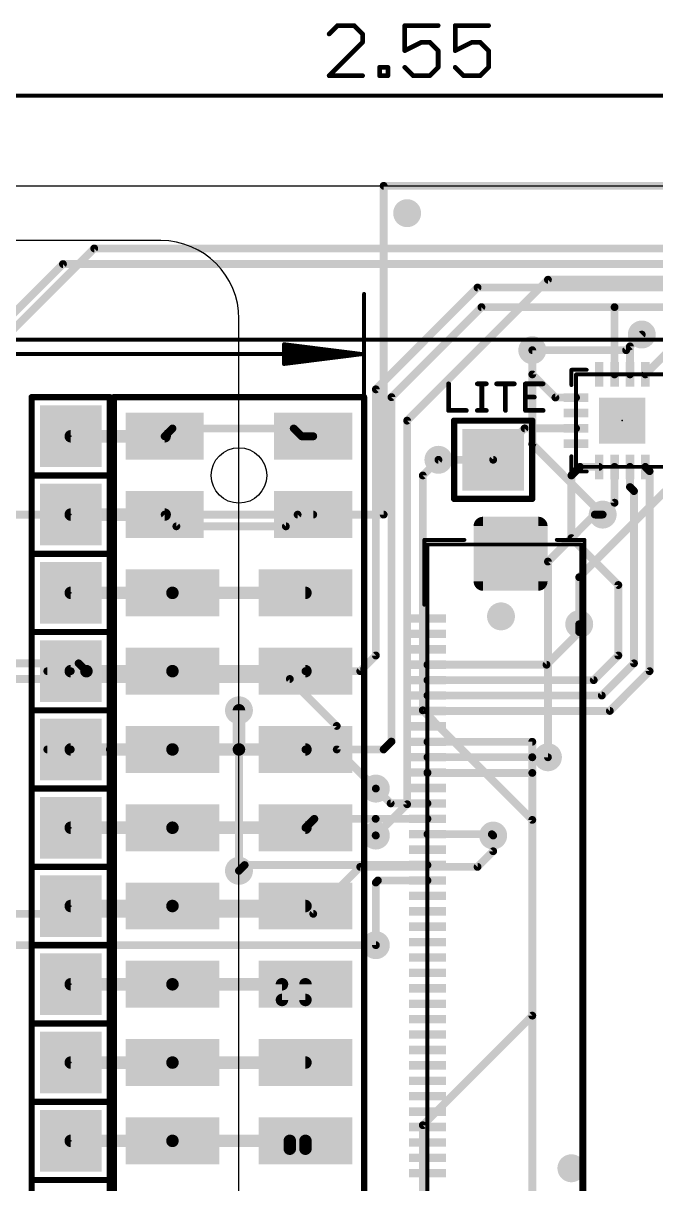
# Model space of a CAD drawing. Extents: x -7.8 to 82.2, y -8.5 to 61.7.
# Drawn here: x 20.05 to 40.59, y 20.2 to 57.85 of the extents above; entities that cross this region are included whole.
import ezdxf

# ---------------------------------------------------------------- set-up
doc = ezdxf.new("R2010")
doc.units = 0
for name, color, linetype in [('1', 12, 'CONTINUOUS'), ('16', 132, 'CONTINUOUS'), ('18', 110, 'CONTINUOUS'), ('20', 53, 'CONTINUOUS'), ('21', 40, 'CONTINUOUS'), ('22', 6, 'CONTINUOUS'), ('23', 40, 'CONTINUOUS'), ('47', 253, 'CONTINUOUS'), ('51', 253, 'CONTINUOUS')]:
    doc.layers.add(name, color=color, linetype=linetype)

# ---------------------------------------------------------------- blocks, each defined once
blk = doc.blocks.new('RECT')
blk.add_solid([(-0.5, -0.5), (0.5, -0.5), (-0.5, 0.5), (0.5, 0.5)])
blk = doc.blocks.new('RECT384000X384000R25')
at = {"const_width": 0.3}
blk.add_lwpolyline([(1.05, -0.9), (1.05, 0.9, 0.4142), (0.9, 1.05), (-0.9, 1.05, 0.4142), (-1.05, 0.9), (-1.05, -0.9, 0.4142), (-0.9, -1.05), (0.9, -1.05, 0.4142)], format="xyb", close=True, dxfattribs=at)
blk.add_solid([(-0.9254, -0.9254), (0.9254, -0.9254), (-0.9254, 0.9254), (0.9254, 0.9254)])
blk = doc.blocks.new('ROUNDV')
at = {"const_width": 0.5}
blk.add_lwpolyline([(0, -0.25, 1), (0, 0.25, 1), (0, -0.25)], format="xyb", dxfattribs=at)

msp = doc.modelspace()

# ---------------------------------------------------------------- linework, layer by layer
at = {"layer": '1'}
for points, const_width in [([(64.77, 52.578), (31.75, 52.578)], 0.254), ([(31.75, 52.578), (31.75, 41.91)], 0.254), ([(19.304, 47.498), (22.352, 50.546)], 0.254), ([(22.352, 50.546), (51.496, 50.546)], 0.254), ([(31.496, 45.974), (34.798, 49.276)], 0.254), ([(34.798, 49.276), (45.72, 49.276)], 0.254), ([(32.004, 45.72), (34.925, 48.641)], 0.254), ([(34.925, 48.641), (39.247, 48.641)], 0.254), ([(39.247, 46.458), (39.247, 48.641)], 0.254), ([(39.247, 48.641), (43.815, 48.641)], 0.254), ([(39.747, 47.367), (40.132, 47.752)], 0.254), ([(39.747, 46.458), (39.747, 47.367)], 0.254), ([(40.247, 46.458), (41.287, 47.498)], 0.254), ([(36.576, 46.458), (36.576, 47.244)], 0.254), ([(37.326, 45.708), (36.576, 46.458)], 0.254), ([(31.496, 37.338), (31.496, 45.974)], 0.254), ([(32.004, 34.544), (32.004, 45.72)], 0.254), ([(37.326, 45.708), (37.997, 45.708)], 0.254), ([(24.638, 44.45), (24.892, 44.704)], 0.254), ([(24.892, 44.704), (28.829, 44.704)], 0.254), ([(28.829, 44.704), (29.083, 44.45)], 0.254), ([(36.326, 44.708), (35.306, 43.688)], 0.254), ([(37.997, 44.708), (36.326, 44.708)], 0.254), ([(21.59, 44.45), (24.638, 44.45)], 0.4064), ([(29.083, 44.45), (29.464, 44.45)], 0.254), ([(33.528, 43.688), (35.306, 43.688)], 0.254), ([(38.124, 43.458), (37.846, 43.18)], 0.254), ([(37.846, 43.18), (37.846, 41.148)], 0.254), ([(38.747, 43.458), (38.124, 43.458)], 0.254), ([(39.247, 43.458), (39.247, 42.295)], 0.254), ([(39.747, 43.458), (39.747, 42.803)], 0.254), ([(40.386, 43.319), (40.247, 43.458)], 0.254), ([(40.386, 36.83), (40.386, 43.319)], 0.254), ([(39.747, 42.803), (39.878, 42.672)], 0.254), ([(39.878, 37.084), (39.878, 42.672)], 0.254), ([(39.247, 42.295), (38.862, 41.91)], 0.254), ([(31.75, 41.91), (0.127, 41.91)], 0.254), ([(21.59, 41.91), (24.638, 41.91)], 0.4064), ([(24.638, 41.91), (25.019, 41.529)], 0.254), ([(28.575, 41.529), (28.956, 41.91)], 0.254), ([(28.956, 41.91), (29.464, 41.91)], 0.254), ([(25.019, 41.529), (28.575, 41.529)], 0.254), ([(37.846, 41.148), (39.37, 39.624)], 0.254), ([(21.59, 39.37), (24.892, 39.37)], 0.4064), ([(24.892, 39.37), (29.21, 39.37)], 0.4064), ([(39.37, 39.624), (39.37, 37.338)], 0.254), ([(38.1, 38.1), (38.1, 38.354)], 0.254), ([(37.039, 37.039), (38.1, 38.1)], 0.254), ([(30.988, 36.83), (31.496, 37.338)], 0.254), ([(38.571, 36.539), (39.37, 37.338)], 0.254), ([(18.796, 37.084), (21.844, 37.084)], 0.254), ([(20.828, 36.83), (21.59, 36.83)], 0.254), ([(22.098, 36.83), (21.59, 36.83)], 0.4064), ([(21.844, 37.084), (22.098, 36.83)], 0.254), ([(22.098, 36.83), (24.892, 36.83)], 0.4064), ([(24.892, 36.83), (29.21, 36.83)], 0.4064), ([(29.21, 36.83), (30.988, 36.83)], 0.254), ([(33.171, 37.039), (37.039, 37.039)], 0.254), ([(38.833, 36.039), (39.878, 37.084)], 0.254), ([(39.095, 35.539), (40.386, 36.83)], 0.254), ([(33.171, 36.539), (38.571, 36.539)], 0.254), ([(33.171, 36.039), (38.833, 36.039)], 0.254), ([(27.051, 35.56), (27.051, 34.29)], 0.4064), ([(33.171, 35.539), (39.095, 35.539)], 0.254), ([(31.75, 34.29), (32.004, 34.544)], 0.254), ([(33.171, 34.539), (36.576, 34.539)], 0.254), ([(36.576, 34.539), (36.576, 34.039)], 0.254), ([(20.828, 34.29), (21.59, 34.29)], 0.254), ([(21.59, 34.29), (24.892, 34.29)], 0.4064), ([(22.86, 34.29), (24.892, 34.29)], 0.254), ([(24.892, 34.29), (27.051, 34.29)], 0.4064), ([(27.051, 34.29), (29.21, 34.29)], 0.4064), ([(29.21, 34.29), (31.75, 34.29)], 0.254), ([(33.171, 34.039), (36.576, 34.039)], 0.254), ([(36.576, 34.039), (36.576, 34.036)], 0.254), ([(36.576, 34.036), (36.576, 33.528)], 0.254), ([(36.576, 34.036), (37.084, 34.036)], 0.254), ([(33.171, 33.528), (33.171, 33.539)], 0.254), ([(36.576, 33.528), (33.171, 33.528)], 0.254), ([(36.576, 18.039), (36.576, 33.528)], 0.254), ([(31.977, 32.539), (31.496, 33.02)], 0.254), ([(33.171, 32.539), (31.977, 32.539)], 0.254), ([(29.499, 32.039), (29.21, 31.75)], 0.254), ([(31.4898, 32.039), (29.499, 32.039)], 0.254), ([(33.171, 32.039), (31.4898, 32.039)], 0.254), ([(31.4898, 32.039), (31.4898, 31.5022)], 0.254), ([(24.892, 31.75), (21.59, 31.75)], 0.4064), ([(24.892, 31.75), (29.21, 31.75)], 0.4064), ([(35.263, 31.539), (33.171, 31.539)], 0.254), ([(35.306, 31.496), (35.263, 31.539)], 0.254), ([(31.4898, 31.5022), (31.496, 31.496)], 0.254), ([(27.237, 30.539), (27.051, 30.353)], 0.254), ([(27.178, 30.48), (27.051, 30.353)], 0.254), ([(33.171, 30.539), (27.237, 30.539)], 0.254), ([(31.563, 30.039), (31.496, 29.972)], 0.254), ([(33.171, 30.039), (31.563, 30.039)], 0.254), ([(31.496, 29.972), (31.496, 27.94)], 0.254), ([(24.892, 29.21), (21.59, 29.21)], 0.4064), ([(29.21, 29.21), (24.892, 29.21)], 0.4064), ([(24.892, 26.67), (21.59, 26.67)], 0.4064), ([(24.892, 26.67), (28.448, 26.67)], 0.4064), ([(28.448, 26.67), (28.448, 26.162)], 0.4064), ([(29.21, 26.162), (29.21, 26.67)], 0.4064), ([(28.448, 26.162), (29.21, 26.162)], 0.4064), ([(21.59, 24.13), (24.892, 24.13)], 0.4064), ([(29.21, 24.13), (24.892, 24.13)], 0.4064), ([(21.59, 21.59), (24.892, 21.59)], 0.4064), ([(24.892, 21.59), (28.702, 21.59)], 0.4064), ([(28.702, 21.59), (28.702, 21.336)], 0.4064), ([(28.702, 21.336), (29.21, 21.336)], 0.4064), ([(29.21, 21.336), (29.21, 21.59)], 0.4064)]:
    msp.add_lwpolyline(points, dxfattribs=dict(at, const_width=const_width))
for points, const_width in [([(31.75, 52.6415, 1), (31.75, 52.5145)], 0.127), ([(31.8135, 52.578, 1), (31.6865, 52.578)], 0.127), ([(22.352, 50.6095, 1), (22.352, 50.4825)], 0.127), ([(22.3969, 50.5011, 1), (22.3071, 50.5909)], 0.127), ([(34.798, 49.3395, 1), (34.798, 49.2125)], 0.127), ([(34.8429, 49.2311, 1), (34.7531, 49.3209)], 0.127), ([(34.925, 48.7045, 1), (34.925, 48.5775)], 0.127), ([(34.9699, 48.5961, 1), (34.8801, 48.6859)], 0.127), ([(39.3105, 48.641, 1), (39.1835, 48.641)], 0.127), ([(39.247, 48.7045, 1), (39.247, 48.5775)], 0.127), ([(39.247, 48.5775, 1), (39.247, 48.7045)], 0.127), ([(40.1769, 47.7071, 1), (40.0871, 47.7969)], 0.127), ([(39.8105, 47.367, 1), (39.6835, 47.367)], 0.127), ([(39.7021, 47.4119, 1), (39.7919, 47.3221)], 0.127), ([(36.6395, 47.244, 1), (36.5125, 47.244)], 0.127), ([(36.6209, 46.5029, 1), (36.5311, 46.4131)], 0.127), ([(36.5125, 46.458, 1), (36.6395, 46.458)], 0.127), ([(39.1835, 46.458, 1), (39.3105, 46.458)], 0.127), ([(39.6835, 46.458, 1), (39.8105, 46.458)], 0.127), ([(40.2021, 46.5029, 1), (40.2919, 46.4131)], 0.127), ([(31.5595, 45.974, 1), (31.4325, 45.974)], 0.127), ([(31.4511, 46.0189, 1), (31.5409, 45.9291)], 0.127), ([(32.0675, 45.72, 1), (31.9405, 45.72)], 0.127), ([(31.9591, 45.7649, 1), (32.0489, 45.6751)], 0.127), ([(37.326, 45.7715, 1), (37.326, 45.6445)], 0.127), ([(37.2811, 45.6631, 1), (37.3709, 45.7529)], 0.127), ([(37.997, 45.6445, 1), (37.997, 45.7715)], 0.127), ([(24.892, 44.7675, 1), (24.892, 44.6405)], 0.127), ([(24.9369, 44.6591, 1), (24.8471, 44.7489)], 0.127), ([(28.8739, 44.7489, 1), (28.7841, 44.6591)], 0.127), ([(28.829, 44.6405, 1), (28.829, 44.7675)], 0.127), ([(36.326, 44.7715, 1), (36.326, 44.6445)], 0.127), ([(36.3709, 44.6631, 1), (36.2811, 44.7529)], 0.127), ([(37.997, 44.6445, 1), (37.997, 44.7715)], 0.127), ([(21.59, 44.5516, 1), (21.59, 44.3484)], 0.2032), ([(24.5931, 44.4949, 1), (24.6829, 44.4051)], 0.127), ([(24.638, 44.3484, 1), (24.638, 44.5516)], 0.2032), ([(29.083, 44.5135, 1), (29.083, 44.3865)], 0.127), ([(29.0381, 44.4051, 1), (29.1279, 44.4949)], 0.127), ([(29.464, 44.3865, 1), (29.464, 44.5135)], 0.127), ([(33.528, 43.7515, 1), (33.528, 43.6245)], 0.127), ([(35.2611, 43.7329, 1), (35.3509, 43.6431)], 0.127), ([(35.306, 43.6245, 1), (35.306, 43.7515)], 0.127), ([(37.9095, 43.18, 1), (37.7825, 43.18)], 0.127), ([(38.124, 43.5215, 1), (38.124, 43.3945)], 0.127), ([(38.1689, 43.4131, 1), (38.0791, 43.5029)], 0.127), ([(38.747, 43.3945, 1), (38.747, 43.5215)], 0.127), ([(39.3105, 43.458, 1), (39.1835, 43.458)], 0.127), ([(39.8105, 43.458, 1), (39.6835, 43.458)], 0.127), ([(40.2919, 43.5029, 1), (40.2021, 43.4131)], 0.127), ([(40.4495, 43.319, 1), (40.3225, 43.319)], 0.127), ([(40.3411, 43.2741, 1), (40.4309, 43.3639)], 0.127), ([(37.8011, 43.2249, 1), (37.8909, 43.1351)], 0.127), ([(39.7919, 42.8479, 1), (39.7021, 42.7581)], 0.127), ([(39.6835, 42.803, 1), (39.8105, 42.803)], 0.127), ([(39.9415, 42.672, 1), (39.8145, 42.672)], 0.127), ([(39.8331, 42.6271, 1), (39.9229, 42.7169)], 0.127), ([(39.1835, 42.295, 1), (39.3105, 42.295)], 0.127), ([(39.2919, 42.2501, 1), (39.2021, 42.3399)], 0.127), ([(21.59, 42.0116, 1), (21.59, 41.8084)], 0.2032), ([(24.6829, 41.9549, 1), (24.5931, 41.8651)], 0.127), ([(24.638, 41.8084, 1), (24.638, 42.0116)], 0.2032), ([(28.956, 41.9735, 1), (28.956, 41.8465)], 0.127), ([(29.0009, 41.8651, 1), (28.9111, 41.9549)], 0.127), ([(29.464, 41.8465, 1), (29.464, 41.9735)], 0.127), ([(31.6865, 41.91, 1), (31.8135, 41.91)], 0.127), ([(31.75, 41.8465, 1), (31.75, 41.9735)], 0.127), ([(38.8171, 41.9549, 1), (38.9069, 41.8651)], 0.127), ([(25.019, 41.5925, 1), (25.019, 41.4655)], 0.127), ([(24.9741, 41.4841, 1), (25.0639, 41.5739)], 0.127), ([(28.5301, 41.5739, 1), (28.6199, 41.4841)], 0.127), ([(28.575, 41.4655, 1), (28.575, 41.5925)], 0.127), ([(37.8909, 41.1929, 1), (37.8011, 41.1031)], 0.127), ([(37.7825, 41.148, 1), (37.9095, 41.148)], 0.127), ([(21.59, 39.4716, 1), (21.59, 39.2684)], 0.2032), ([(24.892, 39.4716, 1), (24.892, 39.2684)], 0.2032), ([(24.892, 39.2684, 1), (24.892, 39.4716)], 0.2032), ([(29.21, 39.2684, 1), (29.21, 39.4716)], 0.2032), ([(39.4335, 39.624, 1), (39.3065, 39.624)], 0.127), ([(39.3251, 39.5791, 1), (39.4149, 39.6689)], 0.127), ([(38.1635, 38.354, 1), (38.0365, 38.354)], 0.127), ([(38.0365, 38.1, 1), (38.1635, 38.1)], 0.127), ([(38.1449, 38.0551, 1), (38.0551, 38.1449)], 0.127), ([(31.4325, 37.338, 1), (31.5595, 37.338)], 0.127), ([(31.5409, 37.2931, 1), (31.4511, 37.3829)], 0.127), ([(39.3065, 37.338, 1), (39.4335, 37.338)], 0.127), ([(39.4149, 37.2931, 1), (39.3251, 37.3829)], 0.127), ([(20.828, 36.8935, 1), (20.828, 36.7665)], 0.127), ([(21.59, 36.9316, 1), (21.59, 36.7284)], 0.2032), ([(21.59, 36.7665, 1), (21.59, 36.8935)], 0.127), ([(21.8889, 37.1289, 1), (21.7991, 37.0391)], 0.127), ([(21.844, 37.0205, 1), (21.844, 37.1475)], 0.127), ([(22.098, 36.9316, 1), (22.098, 36.7284)], 0.2032), ([(22.0531, 36.7851, 1), (22.1429, 36.8749)], 0.127), ([(22.098, 36.7284, 1), (22.098, 36.9316)], 0.2032), ([(24.892, 36.9316, 1), (24.892, 36.7284)], 0.2032), ([(24.892, 36.7284, 1), (24.892, 36.9316)], 0.2032), ([(29.21, 36.8935, 1), (29.21, 36.7665)], 0.127), ([(29.21, 36.7284, 1), (29.21, 36.9316)], 0.2032), ([(30.9431, 36.8749, 1), (31.0329, 36.7851)], 0.127), ([(30.988, 36.7665, 1), (30.988, 36.8935)], 0.127), ([(33.171, 37.1025, 1), (33.171, 36.9755)], 0.127), ([(36.9941, 37.0839, 1), (37.0839, 36.9941)], 0.127), ([(37.039, 36.9755, 1), (37.039, 37.1025)], 0.127), ([(39.8145, 37.084, 1), (39.9415, 37.084)], 0.127), ([(39.9229, 37.0391, 1), (39.8331, 37.1289)], 0.127), ([(40.4309, 36.7851, 1), (40.3411, 36.8749)], 0.127), ([(33.171, 36.6025, 1), (33.171, 36.4755)], 0.127), ([(38.5261, 36.5839, 1), (38.6159, 36.4941)], 0.127), ([(38.571, 36.4755, 1), (38.571, 36.6025)], 0.127), ([(40.3225, 36.83, 1), (40.4495, 36.83)], 0.127), ([(33.171, 36.1025, 1), (33.171, 35.9755)], 0.127), ([(38.833, 35.9755, 1), (38.833, 36.1025)], 0.127), ([(38.7881, 36.0839, 1), (38.8779, 35.9941)], 0.127), ([(27.1526, 35.56, 1), (26.9494, 35.56)], 0.2032), ([(33.171, 35.6025, 1), (33.171, 35.4755)], 0.127), ([(39.0501, 35.5839, 1), (39.1399, 35.4941)], 0.127), ([(39.095, 35.4755, 1), (39.095, 35.6025)], 0.127), ([(32.0489, 34.4991, 1), (31.9591, 34.5889)], 0.127), ([(33.171, 34.6025, 1), (33.171, 34.4755)], 0.127), ([(36.6395, 34.539, 1), (36.5125, 34.539)], 0.127), ([(36.576, 34.4755, 1), (36.576, 34.6025)], 0.127), ([(20.828, 34.3535, 1), (20.828, 34.2265)], 0.127), ([(21.59, 34.3916, 1), (21.59, 34.1884)], 0.2032), ([(21.59, 34.2265, 1), (21.59, 34.3535)], 0.127), ([(22.86, 34.3535, 1), (22.86, 34.2265)], 0.127), ([(24.892, 34.3916, 1), (24.892, 34.1884)], 0.2032), ([(24.892, 34.1884, 1), (24.892, 34.3916)], 0.2032), ([(24.892, 34.2265, 1), (24.892, 34.3535)], 0.127), ([(27.051, 34.3916, 1), (27.051, 34.1884)], 0.2032), ([(26.9494, 34.29, 1), (27.1526, 34.29)], 0.2032), ([(27.051, 34.1884, 1), (27.051, 34.3916)], 0.2032), ([(29.21, 34.3535, 1), (29.21, 34.2265)], 0.127), ([(29.21, 34.1884, 1), (29.21, 34.3916)], 0.2032), ([(31.7051, 34.3349, 1), (31.7949, 34.2451)], 0.127), ([(31.75, 34.2265, 1), (31.75, 34.3535)], 0.127), ([(31.9405, 34.544, 1), (32.0675, 34.544)], 0.127), ([(33.171, 34.1025, 1), (33.171, 33.9755)], 0.127), ([(36.6395, 34.039, 1), (36.5125, 34.039)], 0.127), ([(36.6395, 34.036, 1), (36.5125, 34.036)], 0.127), ([(36.576, 34.0995, 1), (36.576, 33.9725)], 0.127), ([(36.5125, 34.039, 1), (36.6395, 34.039)], 0.127), ([(36.5125, 34.036, 1), (36.6395, 34.036)], 0.127), ([(36.576, 33.9755, 1), (36.576, 34.1025)], 0.127), ([(37.084, 33.9725, 1), (37.084, 34.0995)], 0.127), ([(33.2345, 33.539, 1), (33.1075, 33.539)], 0.127), ([(33.171, 33.5915, 1), (33.171, 33.4645)], 0.127), ([(33.1075, 33.528, 1), (33.2345, 33.528)], 0.127), ([(36.6395, 33.528, 1), (36.5125, 33.528)], 0.127), ([(36.5125, 33.528, 1), (36.6395, 33.528)], 0.127), ([(36.576, 33.4645, 1), (36.576, 33.5915)], 0.127), ([(31.5409, 33.0649, 1), (31.4511, 32.9751)], 0.127), ([(31.977, 32.6025, 1), (31.977, 32.4755)], 0.127), ([(31.9321, 32.4941, 1), (32.0219, 32.5839)], 0.127), ([(33.171, 32.4755, 1), (33.171, 32.6025)], 0.127), ([(29.499, 32.1025, 1), (29.499, 31.9755)], 0.127), ([(29.5439, 31.9941, 1), (29.4541, 32.0839)], 0.127), ([(31.4898, 32.1025, 1), (31.4898, 31.9755)], 0.127), ([(31.5533, 32.039, 1), (31.4263, 32.039)], 0.127), ([(31.4898, 31.9755, 1), (31.4898, 32.1025)], 0.127), ([(33.171, 31.9755, 1), (33.171, 32.1025)], 0.127), ([(21.59, 31.8516, 1), (21.59, 31.6484)], 0.2032), ([(24.892, 31.8516, 1), (24.892, 31.6484)], 0.2032), ([(24.892, 31.6484, 1), (24.892, 31.8516)], 0.2032), ([(29.1651, 31.7949, 1), (29.2549, 31.7051)], 0.127), ([(29.21, 31.6484, 1), (29.21, 31.8516)], 0.2032), ([(33.171, 31.6025, 1), (33.171, 31.4755)], 0.127), ([(35.3079, 31.5839, 1), (35.2181, 31.4941)], 0.127), ([(35.263, 31.4755, 1), (35.263, 31.6025)], 0.127), ([(31.5347, 31.5471, 1), (31.4449, 31.4573)], 0.127), ([(31.4263, 31.5022, 1), (31.5533, 31.5022)], 0.127), ([(31.4511, 31.4511, 1), (31.5409, 31.5409)], 0.127), ([(35.2611, 31.4511, 1), (35.3509, 31.5409)], 0.127), ([(27.2229, 30.4351, 1), (27.1331, 30.5249)], 0.127), ([(27.237, 30.6025, 1), (27.237, 30.4755)], 0.127), ([(27.2819, 30.4941, 1), (27.1921, 30.5839)], 0.127), ([(33.171, 30.4755, 1), (33.171, 30.6025)], 0.127), ([(27.0061, 30.3979, 1), (27.0959, 30.3081)], 0.127), ([(27.0061, 30.3979, 1), (27.0959, 30.3081)], 0.127), ([(31.563, 30.1025, 1), (31.563, 29.9755)], 0.127), ([(31.6079, 29.9941, 1), (31.5181, 30.0839)], 0.127), ([(33.171, 29.9755, 1), (33.171, 30.1025)], 0.127), ([(31.5595, 29.972, 1), (31.4325, 29.972)], 0.127), ([(31.4511, 30.0169, 1), (31.5409, 29.9271)], 0.127), ([(21.59, 29.3116, 1), (21.59, 29.1084)], 0.2032), ([(24.892, 29.3116, 1), (24.892, 29.1084)], 0.2032), ([(24.892, 29.1084, 1), (24.892, 29.3116)], 0.2032), ([(29.21, 29.1084, 1), (29.21, 29.3116)], 0.2032), ([(31.4325, 27.94, 1), (31.5595, 27.94)], 0.127), ([(21.59, 26.7716, 1), (21.59, 26.5684)], 0.2032), ([(24.892, 26.7716, 1), (24.892, 26.5684)], 0.2032), ([(24.892, 26.5684, 1), (24.892, 26.7716)], 0.2032), ([(28.5496, 26.67, 1), (28.3464, 26.67)], 0.2032), ([(28.448, 26.5684, 1), (28.448, 26.7716)], 0.2032), ([(29.3116, 26.67, 1), (29.1084, 26.67)], 0.2032), ([(28.448, 26.2636, 1), (28.448, 26.0604)], 0.2032), ([(29.21, 26.0604, 1), (29.21, 26.2636)], 0.2032), ([(28.3464, 26.162, 1), (28.5496, 26.162)], 0.2032), ([(29.1084, 26.162, 1), (29.3116, 26.162)], 0.2032), ([(21.59, 24.2316, 1), (21.59, 24.0284)], 0.2032), ([(24.892, 24.2316, 1), (24.892, 24.0284)], 0.2032), ([(24.892, 24.0284, 1), (24.892, 24.2316)], 0.2032), ([(29.21, 24.0284, 1), (29.21, 24.2316)], 0.2032), ([(21.59, 21.6916, 1), (21.59, 21.4884)], 0.2032), ([(24.892, 21.6916, 1), (24.892, 21.4884)], 0.2032), ([(24.892, 21.4884, 1), (24.892, 21.6916)], 0.2032), ([(28.8036, 21.59, 1), (28.6004, 21.59)], 0.2032), ([(28.702, 21.4376, 1), (28.702, 21.2344)], 0.2032), ([(28.702, 21.4884, 1), (28.702, 21.6916)], 0.2032), ([(29.3116, 21.59, 1), (29.1084, 21.59)], 0.2032), ([(29.21, 21.2344, 1), (29.21, 21.4376)], 0.2032), ([(28.6004, 21.336, 1), (28.8036, 21.336)], 0.2032), ([(29.1084, 21.336, 1), (29.3116, 21.336)], 0.2032)]:
    msp.add_lwpolyline(points, format="xyb", dxfattribs=dict(at, const_width=const_width))
at = {"layer": '16', "const_width": 0.254}
for points in [[(64.77, 52.578), (31.75, 52.578)], [(31.75, 52.578), (31.75, 41.91)], [(13.208, 41.91), (21.336, 50.038)], [(21.336, 50.038), (41.656, 50.038)], [(37.084, 49.53), (32.512, 44.958)], [(37.084, 49.53), (40.894, 49.53)], [(40.132, 47.752), (39.624, 47.244)], [(36.576, 44.196), (36.576, 47.244)], [(39.624, 47.244), (36.576, 47.244)], [(32.512, 44.958), (32.512, 32.512)], [(38.862, 41.91), (36.576, 44.196)], [(33.02, 43.18), (33.528, 43.688)], [(33.02, 43.18), (33.02, 35.56)], [(38.1, 39.878), (40.894, 42.672)], [(31.75, 41.91), (0, 41.91)], [(37.084, 40.386), (38.608, 41.91)], [(38.608, 41.91), (38.862, 41.91)], [(37.084, 34.036), (37.084, 40.386)], [(38.1, 38.354), (38.1, 39.878)], [(19.558, 36.576), (28.702, 36.576)], [(28.702, 36.576), (30.226, 35.052)], [(27.051, 30.353), (27.051, 35.56)], [(33.02, 35.56), (36.576, 32.004)], [(30.226, 35.052), (30.226, 34.29)], [(30.226, 34.29), (31.496, 33.02)], [(32.512, 32.512), (31.496, 31.496)], [(36.576, 32.004), (36.576, 25.654)], [(35.306, 30.988), (35.306, 31.496)], [(34.798, 30.48), (35.306, 30.988)], [(29.464, 28.956), (30.988, 30.48)], [(30.988, 30.48), (34.798, 30.48)], [(16.256, 28.956), (29.464, 28.956)], [(18.288, 27.94), (31.496, 27.94)], [(36.576, 25.654), (33.02, 22.098)], [(33.02, 22.098), (33.02, 9.398)]]:
    msp.add_lwpolyline(points, dxfattribs=at)
at = {"layer": '16', "const_width": 0.127}
for points in [[(31.75, 52.6415, 1), (31.75, 52.5145)], [(31.8135, 52.578, 1), (31.6865, 52.578)], [(21.336, 50.1015, 1), (21.336, 49.9745)], [(21.3809, 49.9931, 1), (21.2911, 50.0829)], [(37.084, 49.5935, 1), (37.084, 49.4665)], [(37.1289, 49.4851, 1), (37.0391, 49.5749)], [(40.1769, 47.7071, 1), (40.0871, 47.7969)], [(36.6395, 47.244, 1), (36.5125, 47.244)], [(36.576, 47.3075, 1), (36.576, 47.1805)], [(39.5791, 47.2889, 1), (39.6689, 47.1991)], [(39.624, 47.1805, 1), (39.624, 47.3075)], [(32.5755, 44.958, 1), (32.4485, 44.958)], [(32.4671, 45.0029, 1), (32.5569, 44.9131)], [(36.6209, 44.2409, 1), (36.5311, 44.1511)], [(36.5125, 44.196, 1), (36.6395, 44.196)], [(33.5729, 43.6431, 1), (33.4831, 43.7329)], [(33.0835, 43.18, 1), (32.9565, 43.18)], [(32.9751, 43.2249, 1), (33.0649, 43.1351)], [(31.6865, 41.91, 1), (31.8135, 41.91)], [(31.75, 41.8465, 1), (31.75, 41.9735)], [(38.608, 41.9735, 1), (38.608, 41.8465)], [(38.6529, 41.8651, 1), (38.5631, 41.9549)], [(38.8171, 41.8651, 1), (38.9069, 41.9549)], [(38.862, 41.8465, 1), (38.862, 41.9735)], [(37.1475, 40.386, 1), (37.0205, 40.386)], [(37.0391, 40.4309, 1), (37.1289, 40.3411)], [(38.1635, 39.878, 1), (38.0365, 39.878)], [(38.0551, 39.9229, 1), (38.1449, 39.8331)], [(38.0365, 38.354, 1), (38.1635, 38.354)], [(28.7469, 36.6209, 1), (28.6571, 36.5311)], [(28.702, 36.5125, 1), (28.702, 36.6395)], [(27.1145, 35.56, 1), (26.9875, 35.56)], [(33.0649, 35.6049, 1), (32.9751, 35.5151)], [(32.9565, 35.56, 1), (33.0835, 35.56)], [(30.2895, 35.052, 1), (30.1625, 35.052)], [(30.1811, 35.0071, 1), (30.2709, 35.0969)], [(30.2709, 34.3349, 1), (30.1811, 34.2451)], [(30.1625, 34.29, 1), (30.2895, 34.29)], [(37.0205, 34.036, 1), (37.1475, 34.036)], [(31.4511, 32.9751, 1), (31.5409, 33.0649)], [(32.4485, 32.512, 1), (32.5755, 32.512)], [(32.5569, 32.4671, 1), (32.4671, 32.5569)], [(36.6395, 32.004, 1), (36.5125, 32.004)], [(36.5311, 31.9591, 1), (36.6209, 32.0489)], [(31.4511, 31.5409, 1), (31.5409, 31.4511)], [(35.3695, 31.496, 1), (35.2425, 31.496)], [(35.2425, 30.988, 1), (35.3695, 30.988)], [(35.3509, 30.9431, 1), (35.2611, 31.0329)], [(30.988, 30.5435, 1), (30.988, 30.4165)], [(31.0329, 30.4351, 1), (30.9431, 30.5249)], [(34.7531, 30.5249, 1), (34.8429, 30.4351)], [(34.798, 30.4165, 1), (34.798, 30.5435)], [(26.9875, 30.353, 1), (27.1145, 30.353)], [(29.4191, 29.0009, 1), (29.5089, 28.9111)], [(29.464, 28.8925, 1), (29.464, 29.0195)], [(31.496, 27.8765, 1), (31.496, 28.0035)], [(36.5125, 25.654, 1), (36.6395, 25.654)], [(36.6209, 25.6091, 1), (36.5311, 25.6989)], [(33.0835, 22.098, 1), (32.9565, 22.098)], [(32.9751, 22.1429, 1), (33.0649, 22.0531)]]:
    msp.add_lwpolyline(points, format="xyb", dxfattribs=at)
at = {"layer": '20'}
msp.add_line((2.54, 52.578), (62.23, 52.578), dxfattribs=at)
msp.add_circle((27.051, 43.18), 0.9, dxfattribs=at)
at = {"layer": '21'}
for p, q in [((24.511, 50.8), (6.731, 50.8)), ((27.051, 2.54), (27.051, 48.26))]:
    msp.add_line(p, q, dxfattribs=at)
for points, const_width in [([(37.8788, 46.608, 1), (37.8152, 46.608)], 0.0635), ([(37.847, 46.6398, 1), (37.847, 46.5763)], 0.0635), ([(38.342, 46.5763, 1), (38.342, 46.6398)], 0.0635), ([(33.8963, 46.1525, 1), (33.8201, 46.1525)], 0.0762), ([(34.7937, 46.1906, 1), (34.7937, 46.1144)], 0.0762), ([(34.9759, 46.1525, 1), (34.8997, 46.1525)], 0.0762), ([(35.0818, 46.1144, 1), (35.0818, 46.1906)], 0.0762), ([(35.4174, 46.1906, 1), (35.4174, 46.1144)], 0.0762), ([(35.7436, 46.1525, 1), (35.6674, 46.1525)], 0.0762), ([(35.9936, 46.1144, 1), (35.9936, 46.1906)], 0.0762), ([(36.3529, 46.1906, 1), (36.3529, 46.1144)], 0.0762), ([(36.391, 46.1525, 1), (36.3148, 46.1525)], 0.0762), ([(36.9291, 46.1144, 1), (36.9291, 46.1906)], 0.0762), ([(37.8152, 46.113, 1), (37.8788, 46.113)], 0.0635), ([(20.3708, 45.72, 1), (20.2692, 45.72)], 0.1016), ([(20.32, 45.7708, 1), (20.32, 45.6692)], 0.1016), ([(22.9108, 45.72, 1), (22.8092, 45.72)], 0.1016), ([(22.86, 45.6692, 1), (22.86, 45.7708)], 0.1016), ([(23.0378, 45.72, 1), (22.9362, 45.72)], 0.1016), ([(22.987, 45.7708, 1), (22.987, 45.6692)], 0.1016), ([(31.1658, 45.72, 1), (31.0642, 45.72)], 0.1016), ([(31.115, 45.6692, 1), (31.115, 45.7708)], 0.1016), ([(36.3529, 45.7585, 1), (36.3529, 45.6823)], 0.0762), ([(36.641, 45.6823, 1), (36.641, 45.7585)], 0.0762), ([(33.8582, 45.3263, 1), (33.8582, 45.2501)], 0.0762), ([(33.8201, 45.2882, 1), (33.8963, 45.2882)], 0.0762), ([(34.4344, 45.2501, 1), (34.4344, 45.3263)], 0.0762), ([(34.7937, 45.3263, 1), (34.7937, 45.2501)], 0.0762), ([(34.8997, 45.2882, 1), (34.9759, 45.2882)], 0.0762), ([(35.0818, 45.2501, 1), (35.0818, 45.3263)], 0.0762), ([(35.6674, 45.2882, 1), (35.7436, 45.2882)], 0.0762), ([(36.3529, 45.3263, 1), (36.3529, 45.2501)], 0.0762), ([(36.3148, 45.2882, 1), (36.391, 45.2882)], 0.0762), ([(36.9291, 45.2501, 1), (36.9291, 45.3263)], 0.0762), ([(34.036, 45.0088, 1), (34.036, 44.9072)], 0.1016), ([(34.0868, 44.958, 1), (33.9852, 44.958)], 0.1016), ([(36.6268, 44.958, 1), (36.5252, 44.958)], 0.1016), ([(36.576, 44.9072, 1), (36.576, 45.0088)], 0.1016), ([(37.8788, 43.803, 1), (37.8152, 43.803)], 0.0635), ([(37.8152, 43.308, 1), (37.8788, 43.308)], 0.0635), ([(37.847, 43.3398, 1), (37.847, 43.2762)], 0.0635), ([(38.342, 43.2762, 1), (38.342, 43.3398)], 0.0635), ([(20.3708, 43.18, 1), (20.2692, 43.18)], 0.1016), ([(20.32, 43.2308, 1), (20.32, 43.1292)], 0.1016), ([(20.32, 43.2308, 1), (20.32, 43.1292)], 0.1016), ([(20.2692, 43.18, 1), (20.3708, 43.18)], 0.1016), ([(22.9108, 43.18, 1), (22.8092, 43.18)], 0.1016), ([(22.8092, 43.18, 1), (22.9108, 43.18)], 0.1016), ([(22.86, 43.1292, 1), (22.86, 43.2308)], 0.1016), ([(22.86, 43.1292, 1), (22.86, 43.2308)], 0.1016), ([(34.036, 42.4688, 1), (34.036, 42.3672)], 0.1016), ([(33.9852, 42.418, 1), (34.0868, 42.418)], 0.1016), ([(36.5252, 42.418, 1), (36.6268, 42.418)], 0.1016), ([(36.576, 42.3672, 1), (36.576, 42.4688)], 0.1016), ([(33.071, 41.1208, 1), (33.071, 41.0572)], 0.0635), ([(33.1028, 41.089, 1), (33.0393, 41.089)], 0.0635), ([(34.371, 41.0572, 1), (34.371, 41.1208)], 0.0635), ([(37.371, 41.1208, 1), (37.371, 41.0572)], 0.0635), ([(38.3028, 41.089, 1), (38.2392, 41.089)], 0.0635), ([(38.271, 41.0572, 1), (38.271, 41.1208)], 0.0635), ([(20.3708, 40.64, 1), (20.2692, 40.64)], 0.1016), ([(20.32, 40.6908, 1), (20.32, 40.5892)], 0.1016), ([(20.32, 40.6908, 1), (20.32, 40.5892)], 0.1016), ([(20.2692, 40.64, 1), (20.3708, 40.64)], 0.1016), ([(22.9108, 40.64, 1), (22.8092, 40.64)], 0.1016), ([(22.8092, 40.64, 1), (22.9108, 40.64)], 0.1016), ([(22.86, 40.5892, 1), (22.86, 40.6908)], 0.1016), ([(22.86, 40.5892, 1), (22.86, 40.6908)], 0.1016), ([(33.0393, 38.989, 1), (33.1028, 38.989)], 0.0635), ([(20.3708, 38.1, 1), (20.2692, 38.1)], 0.1016), ([(20.32, 38.1508, 1), (20.32, 38.0492)], 0.1016), ([(20.32, 38.1508, 1), (20.32, 38.0492)], 0.1016), ([(20.2692, 38.1, 1), (20.3708, 38.1)], 0.1016), ([(22.9108, 38.1, 1), (22.8092, 38.1)], 0.1016), ([(22.8092, 38.1, 1), (22.9108, 38.1)], 0.1016), ([(22.86, 38.0492, 1), (22.86, 38.1508)], 0.1016), ([(22.86, 38.0492, 1), (22.86, 38.1508)], 0.1016), ([(20.3708, 35.56, 1), (20.2692, 35.56)], 0.1016), ([(20.32, 35.6108, 1), (20.32, 35.5092)], 0.1016), ([(20.32, 35.6108, 1), (20.32, 35.5092)], 0.1016), ([(20.2692, 35.56, 1), (20.3708, 35.56)], 0.1016), ([(22.9108, 35.56, 1), (22.8092, 35.56)], 0.1016), ([(22.8092, 35.56, 1), (22.9108, 35.56)], 0.1016), ([(22.86, 35.5092, 1), (22.86, 35.6108)], 0.1016), ([(22.86, 35.5092, 1), (22.86, 35.6108)], 0.1016), ([(20.3708, 33.02, 1), (20.2692, 33.02)], 0.1016), ([(20.32, 33.0708, 1), (20.32, 32.9692)], 0.1016), ([(20.32, 33.0708, 1), (20.32, 32.9692)], 0.1016), ([(20.2692, 33.02, 1), (20.3708, 33.02)], 0.1016), ([(22.9108, 33.02, 1), (22.8092, 33.02)], 0.1016), ([(22.8092, 33.02, 1), (22.9108, 33.02)], 0.1016), ([(22.86, 32.9692, 1), (22.86, 33.0708)], 0.1016), ([(22.86, 32.9692, 1), (22.86, 33.0708)], 0.1016), ([(20.3708, 30.48, 1), (20.2692, 30.48)], 0.1016), ([(20.32, 30.5308, 1), (20.32, 30.4292)], 0.1016), ([(20.32, 30.5308, 1), (20.32, 30.4292)], 0.1016), ([(20.2692, 30.48, 1), (20.3708, 30.48)], 0.1016), ([(22.9108, 30.48, 1), (22.8092, 30.48)], 0.1016), ([(22.8092, 30.48, 1), (22.9108, 30.48)], 0.1016), ([(22.86, 30.4292, 1), (22.86, 30.5308)], 0.1016), ([(22.86, 30.4292, 1), (22.86, 30.5308)], 0.1016), ([(20.3708, 27.94, 1), (20.2692, 27.94)], 0.1016), ([(20.32, 27.9908, 1), (20.32, 27.8892)], 0.1016), ([(20.32, 27.9908, 1), (20.32, 27.8892)], 0.1016), ([(20.2692, 27.94, 1), (20.3708, 27.94)], 0.1016), ([(22.9108, 27.94, 1), (22.8092, 27.94)], 0.1016), ([(22.8092, 27.94, 1), (22.9108, 27.94)], 0.1016), ([(22.86, 27.8892, 1), (22.86, 27.9908)], 0.1016), ([(22.86, 27.8892, 1), (22.86, 27.9908)], 0.1016), ([(20.3708, 25.4, 1), (20.2692, 25.4)], 0.1016), ([(20.32, 25.4508, 1), (20.32, 25.3492)], 0.1016), ([(20.32, 25.4508, 1), (20.32, 25.3492)], 0.1016), ([(20.2692, 25.4, 1), (20.3708, 25.4)], 0.1016), ([(22.9108, 25.4, 1), (22.8092, 25.4)], 0.1016), ([(22.8092, 25.4, 1), (22.9108, 25.4)], 0.1016), ([(22.86, 25.3492, 1), (22.86, 25.4508)], 0.1016), ([(22.86, 25.3492, 1), (22.86, 25.4508)], 0.1016), ([(20.3708, 22.86, 1), (20.2692, 22.86)], 0.1016), ([(20.32, 22.9108, 1), (20.32, 22.8092)], 0.1016), ([(20.32, 22.9108, 1), (20.32, 22.8092)], 0.1016), ([(20.2692, 22.86, 1), (20.3708, 22.86)], 0.1016), ([(22.9108, 22.86, 1), (22.8092, 22.86)], 0.1016), ([(22.8092, 22.86, 1), (22.9108, 22.86)], 0.1016), ([(22.86, 22.8092, 1), (22.86, 22.9108)], 0.1016), ([(22.86, 22.8092, 1), (22.86, 22.9108)], 0.1016), ([(20.3708, 20.32, 1), (20.2692, 20.32)], 0.1016), ([(20.32, 20.3708, 1), (20.32, 20.2692)], 0.1016), ([(20.32, 20.3708, 1), (20.32, 20.2692)], 0.1016), ([(20.2692, 20.32, 1), (20.3708, 20.32)], 0.1016), ([(22.9108, 20.32, 1), (22.8092, 20.32)], 0.1016), ([(22.8092, 20.32, 1), (22.9108, 20.32)], 0.1016), ([(22.86, 20.2692, 1), (22.86, 20.3708)], 0.1016), ([(22.86, 20.2692, 1), (22.86, 20.3708)], 0.1016)]:
    msp.add_lwpolyline(points, format="xyb", dxfattribs=dict(at, const_width=const_width))
for points, const_width in [([(37.847, 46.113), (37.847, 46.608)], 0.127), ([(37.847, 46.608), (38.342, 46.608)], 0.127), ([(33.8582, 46.1525), (33.8582, 45.2882)], 0.1524), ([(34.7937, 46.1525), (35.0818, 46.1525)], 0.1524), ([(34.9378, 45.2882), (34.9378, 46.1525)], 0.1524), ([(35.4174, 46.1525), (35.9936, 46.1525)], 0.1524), ([(35.7055, 45.2882), (35.7055, 46.1525)], 0.1524), ([(36.9291, 46.1525), (36.3529, 46.1525)], 0.1524), ([(36.3529, 46.1525), (36.3529, 45.2882)], 0.1524), ([(20.32, 43.18), (20.32, 45.72)], 0.2032), ([(20.32, 45.72), (22.86, 45.72)], 0.2032), ([(22.86, 45.72), (22.86, 43.18)], 0.2032), ([(22.987, 5.08), (22.987, 45.72)], 0.2032), ([(22.987, 45.72), (31.115, 45.72)], 0.2032), ([(31.115, 45.72), (31.115, 7.62)], 0.2032), ([(36.3529, 45.7204), (36.641, 45.7204)], 0.1524), ([(33.8582, 45.2882), (34.4344, 45.2882)], 0.1524), ([(34.7937, 45.2882), (35.0818, 45.2882)], 0.1524), ([(36.3529, 45.2882), (36.9291, 45.2882)], 0.1524), ([(34.036, 44.958), (36.576, 44.958)], 0.2032), ([(34.036, 42.418), (34.036, 44.958)], 0.2032), ([(36.576, 44.958), (36.576, 42.418)], 0.2032), ([(37.847, 43.308), (37.847, 43.803)], 0.127), ([(38.342, 43.308), (37.847, 43.308)], 0.127), ([(20.32, 40.64), (20.32, 43.18)], 0.2032), ([(20.32, 43.18), (22.86, 43.18)], 0.2032), ([(22.86, 43.18), (20.32, 43.18)], 0.2032), ([(22.86, 43.18), (22.86, 40.64)], 0.2032), ([(36.576, 42.418), (34.036, 42.418)], 0.2032), ([(33.071, 38.989), (33.071, 41.089)], 0.127), ([(33.071, 41.089), (34.371, 41.089)], 0.127), ([(38.271, 41.089), (37.371, 41.089)], 0.127), ([(38.271, 11.489), (38.271, 41.089)], 0.127), ([(20.32, 38.1), (20.32, 40.64)], 0.2032), ([(20.32, 40.64), (22.86, 40.64)], 0.2032), ([(22.86, 40.64), (20.32, 40.64)], 0.2032), ([(22.86, 40.64), (22.86, 38.1)], 0.2032), ([(20.32, 35.56), (20.32, 38.1)], 0.2032), ([(20.32, 38.1), (22.86, 38.1)], 0.2032), ([(22.86, 38.1), (20.32, 38.1)], 0.2032), ([(22.86, 38.1), (22.86, 35.56)], 0.2032), ([(20.32, 33.02), (20.32, 35.56)], 0.2032), ([(20.32, 35.56), (22.86, 35.56)], 0.2032), ([(22.86, 35.56), (20.32, 35.56)], 0.2032), ([(22.86, 35.56), (22.86, 33.02)], 0.2032), ([(20.32, 30.48), (20.32, 33.02)], 0.2032), ([(20.32, 33.02), (22.86, 33.02)], 0.2032), ([(22.86, 33.02), (20.32, 33.02)], 0.2032), ([(22.86, 33.02), (22.86, 30.48)], 0.2032), ([(20.32, 27.94), (20.32, 30.48)], 0.2032), ([(20.32, 30.48), (22.86, 30.48)], 0.2032), ([(22.86, 30.48), (20.32, 30.48)], 0.2032), ([(22.86, 30.48), (22.86, 27.94)], 0.2032), ([(20.32, 25.4), (20.32, 27.94)], 0.2032), ([(20.32, 27.94), (22.86, 27.94)], 0.2032), ([(22.86, 27.94), (20.32, 27.94)], 0.2032), ([(22.86, 27.94), (22.86, 25.4)], 0.2032), ([(20.32, 22.86), (20.32, 25.4)], 0.2032), ([(20.32, 25.4), (22.86, 25.4)], 0.2032), ([(22.86, 25.4), (20.32, 25.4)], 0.2032), ([(22.86, 25.4), (22.86, 22.86)], 0.2032), ([(20.32, 20.32), (20.32, 22.86)], 0.2032), ([(20.32, 22.86), (22.86, 22.86)], 0.2032), ([(22.86, 22.86), (20.32, 22.86)], 0.2032), ([(22.86, 22.86), (22.86, 20.32)], 0.2032), ([(20.32, 17.78), (20.32, 20.32)], 0.2032), ([(20.32, 20.32), (22.86, 20.32)], 0.2032), ([(22.86, 20.32), (20.32, 20.32)], 0.2032), ([(22.86, 20.32), (22.86, 17.78)], 0.2032)]:
    msp.add_lwpolyline(points, dxfattribs=dict(at, const_width=const_width))
msp.add_arc((24.511, 48.26), 2.54, 0, 90, dxfattribs=at)
at = {"layer": '22', "const_width": 0.127}
msp.add_lwpolyline([(63.722, 47.589), (3.722, 47.589)], dxfattribs=at)
at = {"layer": '23'}
for p in [(39.497, 44.958), (21.59, 44.45), (35.306, 43.688), (21.59, 41.91), (21.59, 39.37), (21.59, 36.83), (21.59, 34.29), (21.59, 31.75), (21.59, 29.21), (21.59, 26.67), (21.59, 24.13), (21.59, 21.59)]:
    msp.add_point(p, dxfattribs=at)
at = {"layer": '47'}
for points, const_width in [([(30.251, 57.7767), (29.9798, 57.5055)], 0.1524), ([(30.7933, 57.7767), (30.251, 57.7767)], 0.1524), ([(31.0645, 57.5055), (30.7933, 57.7767)], 0.1524), ([(33.5202, 57.7767), (32.4355, 57.7767)], 0.1524), ([(32.4355, 57.7767), (32.4355, 56.9632)], 0.1524), ([(35.1574, 57.7767), (34.0727, 57.7767)], 0.1524), ([(34.0727, 57.7767), (34.0727, 56.9632)], 0.1524), ([(29.9798, 56.1497), (31.0645, 57.2344)], 0.1524), ([(31.0645, 57.2344), (31.0645, 57.5055)], 0.1524), ([(32.4355, 56.9632), (32.9779, 57.2344)], 0.1524), ([(32.9779, 57.2344), (33.249, 57.2344)], 0.1524), ([(33.249, 57.2344), (33.5202, 56.9632)], 0.1524), ([(34.0727, 56.9632), (34.615, 57.2344)], 0.1524), ([(34.615, 57.2344), (34.8862, 57.2344)], 0.1524), ([(34.8862, 57.2344), (35.1574, 56.9632)], 0.1524), ([(33.5202, 56.9632), (33.5202, 56.4209)], 0.1524), ([(35.1574, 56.9632), (35.1574, 56.4209)], 0.1524), ([(31.617, 56.1497), (31.617, 56.4209)], 0.1524), ([(31.617, 56.4209), (31.8881, 56.4209)], 0.1524), ([(31.8881, 56.4209), (31.8881, 56.1497)], 0.1524), ([(32.7067, 56.1497), (32.4355, 56.4209)], 0.1524), ([(33.5202, 56.4209), (33.249, 56.1497)], 0.1524), ([(34.3439, 56.1497), (34.0727, 56.4209)], 0.1524), ([(35.1574, 56.4209), (34.8862, 56.1497)], 0.1524), ([(31.0645, 56.1497), (29.9798, 56.1497)], 0.1524), ([(31.8881, 56.1497), (31.617, 56.1497)], 0.1524), ([(33.249, 56.1497), (32.7067, 56.1497)], 0.1524), ([(34.8862, 56.1497), (34.3439, 56.1497)], 0.1524), ([(0.065, 55.499), (64.705, 55.499)], 0.13), ([(31.115, 21.463), (31.115, 49.067)], 0.13), ([(31.05, 47.117), (28.515, 47.4362)], 0.13), ([(28.515, 47.4362), (28.515, 46.7978)], 0.13), ([(0.192, 47.117), (31.05, 47.117)], 0.13), ([(31.05, 47.117), (28.515, 47.377)], 0.13), ([(31.05, 47.117), (28.515, 47.247)], 0.13), ([(28.515, 46.7978), (31.05, 47.117)], 0.13), ([(28.515, 46.987), (31.05, 47.117)], 0.13), ([(28.515, 46.857), (31.05, 47.117)], 0.13)]:
    msp.add_lwpolyline(points, dxfattribs=dict(at, const_width=const_width))
for points, const_width in [([(30.251, 57.8148, 1), (30.251, 57.7386)], 0.0762), ([(30.2779, 57.7497, 1), (30.224, 57.8036)], 0.0762), ([(30.8202, 57.8036, 1), (30.7664, 57.7497)], 0.0762), ([(30.7933, 57.7386, 1), (30.7933, 57.8148)], 0.0762), ([(32.4355, 57.8148, 1), (32.4355, 57.7386)], 0.0762), ([(32.4736, 57.7767, 1), (32.3974, 57.7767)], 0.0762), ([(33.5202, 57.7386, 1), (33.5202, 57.8148)], 0.0762), ([(34.0727, 57.8148, 1), (34.0727, 57.7386)], 0.0762), ([(34.1108, 57.7767, 1), (34.0346, 57.7767)], 0.0762), ([(35.1574, 57.7386, 1), (35.1574, 57.8148)], 0.0762), ([(29.9529, 57.5325, 1), (30.0068, 57.4786)], 0.0762), ([(31.1026, 57.5055, 1), (31.0264, 57.5055)], 0.0762), ([(31.0264, 57.2344, 1), (31.1026, 57.2344)], 0.0762), ([(31.0375, 57.4786, 1), (31.0914, 57.5325)], 0.0762), ([(31.0914, 57.2074, 1), (31.0375, 57.2613)], 0.0762), ([(32.9779, 57.2725, 1), (32.9779, 57.1963)], 0.0762), ([(32.9949, 57.2003, 1), (32.9608, 57.2684)], 0.0762), ([(33.276, 57.2613, 1), (33.2221, 57.2074)], 0.0762), ([(33.249, 57.1963, 1), (33.249, 57.2725)], 0.0762), ([(34.615, 57.2725, 1), (34.615, 57.1963)], 0.0762), ([(34.6321, 57.2003, 1), (34.598, 57.2684)], 0.0762), ([(34.9131, 57.2613, 1), (34.8593, 57.2074)], 0.0762), ([(34.8862, 57.1963, 1), (34.8862, 57.2725)], 0.0762), ([(32.4185, 56.9973, 1), (32.4526, 56.9291)], 0.0762), ([(32.3974, 56.9632, 1), (32.4736, 56.9632)], 0.0762), ([(33.5583, 56.9632, 1), (33.4821, 56.9632)], 0.0762), ([(33.4933, 56.9363, 1), (33.5471, 56.9901)], 0.0762), ([(34.0557, 56.9973, 1), (34.0897, 56.9291)], 0.0762), ([(34.0346, 56.9632, 1), (34.1108, 56.9632)], 0.0762), ([(35.1955, 56.9632, 1), (35.1193, 56.9632)], 0.0762), ([(35.1304, 56.9363, 1), (35.1843, 56.9901)], 0.0762), ([(31.6551, 56.4209, 1), (31.5789, 56.4209)], 0.0762), ([(31.617, 56.459, 1), (31.617, 56.3828)], 0.0762), ([(31.9262, 56.4209, 1), (31.85, 56.4209)], 0.0762), ([(31.8881, 56.3828, 1), (31.8881, 56.459)], 0.0762), ([(32.4625, 56.4478, 1), (32.4086, 56.3939)], 0.0762), ([(33.5471, 56.3939, 1), (33.4933, 56.4478)], 0.0762), ([(34.0996, 56.4478, 1), (34.0458, 56.3939)], 0.0762), ([(35.1843, 56.3939, 1), (35.1304, 56.4478)], 0.0762), ([(29.9798, 56.1878, 1), (29.9798, 56.1116)], 0.0762), ([(29.9529, 56.1766, 1), (30.0068, 56.1228)], 0.0762), ([(31.0645, 56.1116, 1), (31.0645, 56.1878)], 0.0762), ([(31.617, 56.1878, 1), (31.617, 56.1116)], 0.0762), ([(31.5789, 56.1497, 1), (31.6551, 56.1497)], 0.0762), ([(31.85, 56.1497, 1), (31.9262, 56.1497)], 0.0762), ([(31.8881, 56.1116, 1), (31.8881, 56.1878)], 0.0762), ([(32.7067, 56.1878, 1), (32.7067, 56.1116)], 0.0762), ([(32.6798, 56.1228, 1), (32.7336, 56.1766)], 0.0762), ([(33.2221, 56.1766, 1), (33.276, 56.1228)], 0.0762), ([(33.249, 56.1116, 1), (33.249, 56.1878)], 0.0762), ([(33.4821, 56.4209, 1), (33.5583, 56.4209)], 0.0762), ([(34.3439, 56.1878, 1), (34.3439, 56.1116)], 0.0762), ([(34.3169, 56.1228, 1), (34.3708, 56.1766)], 0.0762), ([(34.8593, 56.1766, 1), (34.9131, 56.1228)], 0.0762), ([(34.8862, 56.1116, 1), (34.8862, 56.1878)], 0.0762), ([(35.1193, 56.4209, 1), (35.1955, 56.4209)], 0.0762), ([(31.1475, 49.067, 1), (31.0825, 49.067)], 0.065), ([(28.5191, 47.4685, 1), (28.5109, 47.404)], 0.065), ([(28.5475, 47.4362, 1), (28.4825, 47.4362)], 0.065), ([(28.5183, 47.4093, 1), (28.5117, 47.3447)], 0.065), ([(28.5167, 47.2795, 1), (28.5133, 47.2145)], 0.065), ([(31.0541, 47.0848, 1), (31.0459, 47.1492)], 0.065), ([(31.0459, 47.0848, 1), (31.0541, 47.1492)], 0.065), ([(31.0533, 47.0847, 1), (31.0467, 47.1493)], 0.065), ([(31.0467, 47.0847, 1), (31.0533, 47.1493)], 0.065), ([(31.0483, 47.0845, 1), (31.0517, 47.1495)], 0.065), ([(31.0517, 47.0845, 1), (31.0483, 47.1495)], 0.065), ([(31.05, 47.0845, 1), (31.05, 47.1495)], 0.065), ([(28.5133, 47.0195, 1), (28.5167, 46.9545)], 0.065), ([(28.5117, 46.8893, 1), (28.5183, 46.8247)], 0.065), ([(28.5109, 46.83, 1), (28.5191, 46.7655)], 0.065), ([(28.4825, 46.7978, 1), (28.5475, 46.7978)], 0.065), ([(31.0825, 21.463, 1), (31.1475, 21.463)], 0.065)]:
    msp.add_lwpolyline(points, format="xyb", dxfattribs=dict(at, const_width=const_width))
at = {"layer": '51', "const_width": 0.0635}
for points in [[(37.997, 46.4898, 1), (37.997, 46.4263)], [(38.0288, 46.458, 1), (37.9652, 46.458)], [(37.997, 43.4898, 1), (37.997, 43.4263)], [(37.9652, 43.458, 1), (38.0288, 43.458)], [(33.2028, 40.939, 1), (33.1392, 40.939)], [(33.171, 40.9708, 1), (33.171, 40.9072)], [(38.2028, 40.939, 1), (38.1392, 40.939)], [(38.171, 40.9072, 1), (38.171, 40.9708)]]:
    msp.add_lwpolyline(points, format="xyb", dxfattribs=at)
at = {"layer": '51', "const_width": 0.127}
for points in [[(37.997, 43.458), (37.997, 46.458)], [(37.997, 46.458), (40.997, 46.458)], [(40.997, 43.458), (37.997, 43.458)], [(33.171, 11.639), (33.171, 40.939)], [(33.171, 40.939), (38.171, 40.939)], [(38.171, 11.639), (38.171, 40.939)]]:
    msp.add_lwpolyline(points, dxfattribs=at)

# ---------------------------------------------------------------- block references
at = {"layer": '1'}
for p, xscale, yscale, rotation in [((38.747, 46.458), 0.8, 0.28, 270), ((39.247, 46.458), 0.8, 0.28, 270), ((39.747, 46.458), 0.8, 0.28, 270), ((40.247, 46.458), 0.8, 0.28, 270), ((39.497, 44.958), 1.5, 1.5, 180), ((21.59, 44.45), 2, 2, 180), ((29.464, 44.45), 2.54, 1.524, 180), ((38.747, 43.458), 0.8, 0.28, 90), ((39.247, 43.458), 0.8, 0.28, 90), ((39.747, 43.458), 0.8, 0.28, 90), ((40.247, 43.458), 0.8, 0.28, 90), ((21.59, 41.91), 2, 2, 180), ((29.464, 41.91), 2.54, 1.524, 180), ((21.59, 39.37), 2, 2, 180), ((29.21, 39.37), 3.048, 1.524, 180), ((33.171, 38.539), 0.275, 1.2, 90), ((33.171, 38.039), 0.275, 1.2, 90), ((21.59, 36.83), 2, 2, 180), ((33.171, 37.539), 0.275, 1.2, 90), ((29.21, 36.83), 3.048, 1.524, 180), ((33.171, 37.039), 0.275, 1.2, 90), ((33.171, 36.539), 0.275, 1.2, 90), ((33.171, 36.039), 0.275, 1.2, 90), ((33.171, 35.539), 0.275, 1.2, 90), ((21.59, 34.29), 2, 2, 180), ((29.21, 34.29), 3.048, 1.524, 180), ((33.171, 35.039), 0.275, 1.2, 90), ((33.171, 34.539), 0.275, 1.2, 90), ((33.171, 34.039), 0.275, 1.2, 90), ((33.171, 33.539), 0.275, 1.2, 90), ((33.171, 33.039), 0.275, 1.2, 90), ((21.59, 31.75), 2, 2, 180), ((29.21, 31.75), 3.048, 1.524, 180), ((33.171, 32.539), 0.275, 1.2, 90), ((33.171, 32.039), 0.275, 1.2, 90), ((33.171, 31.539), 0.275, 1.2, 90), ((33.171, 31.039), 0.275, 1.2, 90), ((33.171, 30.539), 0.275, 1.2, 90), ((21.59, 29.21), 2, 2, 180), ((33.171, 30.039), 0.275, 1.2, 90), ((29.21, 29.21), 3.048, 1.524, 180), ((33.171, 29.539), 0.275, 1.2, 90), ((33.171, 29.039), 0.275, 1.2, 90), ((33.171, 28.539), 0.275, 1.2, 90), ((33.171, 28.039), 0.275, 1.2, 90), ((21.59, 26.67), 2, 2, 180), ((33.171, 27.539), 0.275, 1.2, 90), ((29.21, 26.67), 3.048, 1.524, 180), ((33.171, 27.039), 0.275, 1.2, 90), ((33.171, 26.539), 0.275, 1.2, 90), ((33.171, 26.039), 0.275, 1.2, 90), ((33.171, 25.539), 0.275, 1.2, 90), ((21.59, 24.13), 2, 2, 180), ((29.21, 24.13), 3.048, 1.524, 180), ((33.171, 25.039), 0.275, 1.2, 90), ((33.171, 24.539), 0.275, 1.2, 90), ((33.171, 24.039), 0.275, 1.2, 90), ((33.171, 23.539), 0.275, 1.2, 90), ((33.171, 23.039), 0.275, 1.2, 90), ((33.171, 22.539), 0.275, 1.2, 90), ((21.59, 21.59), 2, 2, 180), ((29.21, 21.59), 3.048, 1.524, 180), ((33.171, 22.039), 0.275, 1.2, 90), ((33.171, 21.539), 0.275, 1.2, 90), ((33.171, 21.039), 0.275, 1.2, 90), ((33.171, 20.539), 0.275, 1.2, 90)]:
    msp.add_blockref('RECT', p, dxfattribs=dict(at, xscale=xscale, yscale=yscale, rotation=rotation))
for p, xscale, yscale in [((37.997, 45.708), 0.8, 0.28), ((24.638, 44.45), 2.54, 1.524), ((37.997, 45.208), 0.8, 0.28), ((37.997, 44.708), 0.8, 0.28), ((35.306, 43.688), 2, 2), ((37.997, 44.208), 0.8, 0.28), ((24.638, 41.91), 2.54, 1.524), ((24.892, 39.37), 3.048, 1.524), ((24.892, 36.83), 3.048, 1.524), ((24.892, 34.29), 3.048, 1.524), ((24.892, 31.75), 3.048, 1.524), ((24.892, 29.21), 3.048, 1.524), ((24.892, 26.67), 3.048, 1.524), ((24.892, 24.13), 3.048, 1.524), ((24.892, 21.59), 3.048, 1.524)]:
    msp.add_blockref('RECT', p, dxfattribs=dict(at, xscale=xscale, yscale=yscale))
at = {"layer": '1', "rotation": 90}
msp.add_blockref('RECT384000X384000R25', (35.871, 40.639), dxfattribs=at)
at = {"layer": '18', "xscale": 0.9064, "yscale": 0.9064}
for p in [(32.512, 51.689), (32.512, 51.689), (40.132, 47.752), (40.132, 47.752), (36.576, 47.244), (36.576, 47.244), (33.528, 43.688), (33.528, 43.688), (38.862, 41.91), (38.862, 41.91), (35.56, 38.608), (35.56, 38.608), (38.1, 38.354), (38.1, 38.354), (27.051, 35.56), (27.051, 35.56), (37.084, 34.036), (37.084, 34.036), (31.496, 33.02), (31.496, 33.02), (31.496, 31.496), (31.496, 31.496), (35.306, 31.496), (35.306, 31.496), (27.051, 30.353), (27.051, 30.353), (31.496, 27.94), (31.496, 27.94), (37.846, 20.701), (37.846, 20.701)]:
    msp.add_blockref('ROUNDV', p, dxfattribs=at)

doc.saveas('drawing.dxf')
